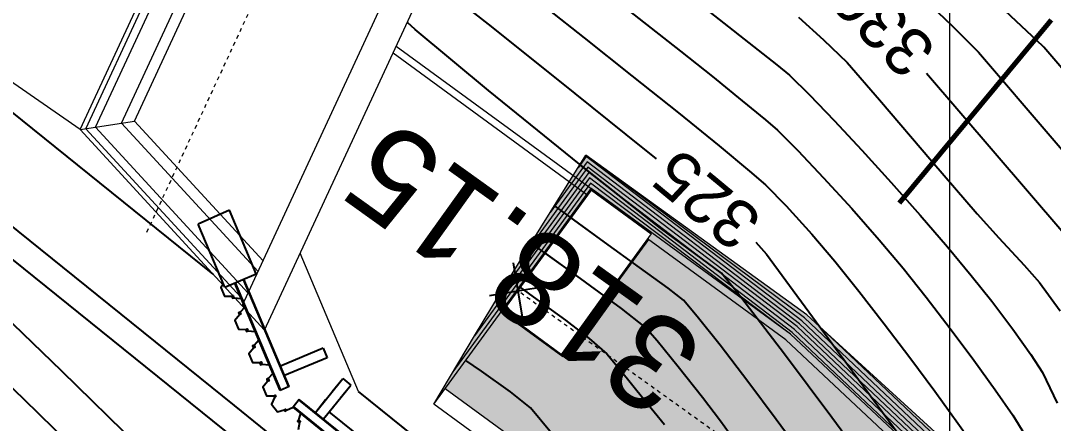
# Model space of a CAD drawing. Extents: x 62344 to 62624, y 108620 to 109406.
# Drawn here: x 62375.65 to 62402.72, y 108868.11 to 108878.67 of the extents above; entities that cross this region are included whole.
import ezdxf
from ezdxf.enums import TextEntityAlignment as Align

# ---------------------------------------------------------------- set-up
doc = ezdxf.new("R2018")
doc.units = 0
doc.header["$LTSCALE"] = 0.039369
doc.header["$MEASUREMENT"] = 0
doc.linetypes.add('NASCOSTA', pattern=[9.525, 6.35, -3.175])
doc.linetypes.add('TRATTOPUNTO2', pattern=[0.5, 0.25, -0.125, 0, -0.125])
for name, color, linetype in [('coordinate', 2, 'Continuous'), ('curve livello 1m', 2, 'Continuous'), ('curve livello 5m', 7, 'Continuous'), ('LIN010CO', 50, 'Continuous'), ('LIN010TR', 2, 'NASCOSTA'), ('LIN018CO', 6, 'Continuous'), ('LIN025CO', 7, 'Continuous'), ('LIN035CO', 1, 'Continuous'), ('TEXT018', 143, 'Continuous'), ('TEXT035', 1, 'Continuous'), ('TEXT050', 3, 'Continuous'), ('TRATTCOLO-30', 253, 'Continuous'), ('TRATTCOLO-7', 51, 'Continuous')]:
    doc.layers.add(name, color=color, linetype=linetype)
doc.layers.add('LIN070CO', color=4, linetype='Continuous', lineweight=70)
doc.styles.add('ARIAL', font='arial.ttf')

# ---------------------------------------------------------------- blocks, each defined once
blk = doc.blocks.new('*U37')
at = {"layer": 'LIN070CO'}
blk.add_line((3.3923, 0.0904), (1.8929, 0.0504), dxfattribs=at)
at = {"layer": 'TEXT018', "lineweight": 30}
blk.add_attdef('RIF2', text='', height=0.18, rotation=1.5258, dxfattribs=at).set_placement((3.2464, -0.0636), align=Align.TOP_RIGHT)
blk.add_attdef('RIF1', text='', height=0.18, rotation=1.5258, dxfattribs=at).set_placement((-3.6735, -0.2479), align=Align.TOP_LEFT)
at = {"layer": 'TEXT050', "lineweight": 30}
blk.add_attdef('SEZ2', text='', height=0.4, rotation=1.5258, dxfattribs=at).set_placement((3.2384, 0.2363), align=Align.BOTTOM_RIGHT)
blk.add_attdef('SEZ1', text='', height=0.4, rotation=1.5258, dxfattribs=at).set_placement((-3.6815, 0.052), align=Align.BOTTOM_LEFT)
blk = doc.blocks.new('*U76')
at = {"layer": 'LIN035CO'}
for p, q in [((0.1061, 0.1061), (-0.1061, -0.1061)), ((0.1061, -0.1061), (-0.1061, 0.1061))]:
    blk.add_line(p, q, dxfattribs=at)
at = {"layer": 'TEXT035', "lineweight": 30, "flags": 104}
blk.add_attdef('VALORE', text='', height=0.25, dxfattribs=at).set_placement((-0.9747, 0.1438), align=Align.BOTTOM_CENTER)
blk = doc.blocks.new('A$C2B494690')
at = {"layer": 'TRATTCOLO-30', "linetype": 'Continuous', "lineweight": 0}
h = blk.add_hatch(color=256, dxfattribs=at)
h.dxf.hatch_style = 1
h.paths.add_polyline_path([(-40.61, 39.336), (-41.899, 43.015), (-66.455, 66.058), (-67.606, 64.67)])
h.paths.add_polyline_path([(-41.899, 43.015), (-42.042, 43.423), (-44.191, 49.553), (-64.409, 68.527), (-66.455, 66.058)])
edge = h.paths.add_edge_path()
edge.add_line((-50.996, 46.34), (-47.539, 39.813))
edge.add_arc((-27.515, 52.449), 23.678, 212.2534, 237.1824)
edge.add_line((-40.347, 32.55), (-26.43, 22.856))
edge.add_line((-26.43, 22.856), (-11.65, 11.983))
edge.add_line((-11.65, 11.983), (-9.098, 9.891))
edge.add_line((-9.098, 9.891), (-3.832, 8.518))
edge.add_line((-3.832, 8.518), (-1.98, 7.761))
edge.add_line((-1.98, 7.761), (-0.924, 6.963))
edge.add_line((-0.924, 6.963), (0, 5.413))
edge.add_line((0, 5.413), (-0.243, 7.277))
edge.add_line((-0.243, 7.277), (-6.417, 13.284))
edge.add_line((-6.417, 13.284), (-10.248, 15.297))
edge.add_line((-10.248, 15.297), (-24.392, 25.702))
edge.add_line((-24.392, 25.702), (-38.4, 35.459))
edge.add_line((-38.4, 35.459), (-39.524, 37.214))
edge.add_line((-39.524, 37.214), (-40.326, 36.327))
edge.add_line((-40.326, 36.327), (-40.326, 36.327))
edge.add_line((-40.326, 36.327), (-50.996, 46.34))
h.paths.add_polyline_path([(-68.565, 63.513), (-51.718, 47.703), (-50.996, 46.34), (-40.326, 36.327), (-39.524, 37.214), (-40.282, 38.399), (-40.61, 39.336), (-67.606, 64.67)])
h.paths.add_polyline_path([(-72.475, 68.46), (-73.472, 67.093), (-68.565, 63.513), (-67.606, 64.67)])
h.paths.add_polyline_path([(-71.527, 69.759), (-69.639, 72.343), (-69.653, 72.353), (-71.527, 69.759)])
h.paths.add_polyline_path([(-68.024, 71.164), (-69.911, 68.58), (-66.455, 66.058), (-64.409, 68.527)])
h.paths.add_polyline_path([(-71.998, 69.112), (-71.526, 69.759), (-71.527, 69.759)])
h.paths.add_polyline_path([(-69.911, 68.58), (-70.385, 67.931), (-71.998, 69.112), (-72.475, 68.46), (-67.606, 64.67), (-66.455, 66.058)])
at = {"layer": 'TRATTCOLO-7', "linetype": 'Continuous', "lineweight": 0}
h = blk.add_hatch(color=256, dxfattribs=at)
h.dxf.hatch_style = 1
h.paths.add_polyline_path([(-69.27, 72.853), (-69.779, 73.221), (-71.451, 70.542), (-72.018, 69.616), (-72.703, 68.486), (-73.765, 66.691)])
h = blk.add_hatch(color=256, dxfattribs=at)
h.dxf.hatch_style = 1
h.paths.add_polyline_path([(-69.27, 72.853), (-69.641, 72.344), (-64.409, 68.527), (-44.191, 49.553), (-40.282, 38.399), (-38.4, 35.459), (-24.392, 25.702), (-10.248, 15.297), (-6.417, 13.284), (-0.183, 7.219), (-0.16, 7.355), (-2.384, 9.614), (-2.74, 10.104), (-3.098, 10.595), (-4.658, 12.113), (-6.162, 13.576), (-10.055, 15.658), (-21.171, 23.895), (-23.469, 25.473), (-38.058, 35.801), (-39.384, 37.959), (-40.688, 41.528), (-43.607, 49.928), (-45.464, 51.684), (-46.23, 52.715), (-46.852, 53.536), (-47.407, 54.257), (-47.836, 54.799), (-48.078, 55.087), (-49.408, 56.197), (-50.738, 57.306), (-53.101, 59.335), (-54.189, 60.225), (-55.281, 61.104), (-56.16, 61.801), (-58.708, 64.211), (-63.65, 68.733), (-63.989, 69.032)])
at = {"linetype": 'Continuous', "lineweight": 0, "elevation": 323.7, "flags": 128}
for points in [[(-69.727, 72.176), (-69.751, 72.193)], [(-0.189, 5.388), (-0.424, 7.187), (-6.53, 13.128), (-10.349, 15.134), (-24.503, 25.547), (-38.54, 35.324), (-40.454, 38.314), (-44.355, 49.446), (-64.531, 68.38), (-68.159, 71.03)]]:
    blk.add_lwpolyline(points, dxfattribs=at)
at = {"layer": 'curve livello 1m', "linetype": 'Continuous', "lineweight": 0, "elevation": 323.7, "flags": 128}
for points in [[(-9.19, 14.741), (-10.237, 15.32), (-24.301, 25.831), (-38.201, 35.65), (-39.99, 38.536), (-43.886, 49.747), (-64.113, 68.88), (-69.769, 73.186), (-69.984, 72.892)], [(-6.37, 13.338), (-10.183, 15.404), (-24.243, 25.912), (-38.126, 35.72), (-39.899, 38.579), (-43.8, 49.803), (-64.049, 68.957), (-69.779, 73.221)], [(-29.643, 29.36), (-38.349, 35.51), (-40.172, 38.45), (-44.059, 49.636), (-64.242, 68.726), (-69.726, 72.906), (-71.451, 70.542)], [(-19.422, 22.046), (-24.36, 25.751), (-38.275, 35.58), (-40.081, 38.493), (-43.973, 49.692), (-64.178, 68.803), (-69.747, 73.046), (-70.717, 71.717)], [(-53.388, 58.184), (-64.37, 68.572), (-69.683, 72.626), (-72.703, 68.486)], [(-39.524, 37.214), (-40.262, 38.406), (-44.146, 49.58), (-64.306, 68.649), (-69.704, 72.766), (-72.095, 69.489)], [(-63.65, 68.733), (-43.704, 49.866), (-39.798, 38.628), (-39.384, 37.959)]]:
    blk.add_lwpolyline(points, dxfattribs=at)
at = {"layer": 'curve livello 1m', "linetype": 'Continuous', "lineweight": 0, "flags": 128}
blk.add_lwpolyline([(-64.409, 68.527), (-69.661, 72.486), (-73.267, 67.543)], dxfattribs=at)
at = {"layer": 'LIN018CO', "linetype": 'Continuous', "lineweight": 0, "elevation": 323.7, "flags": 128}
blk.add_lwpolyline([(-68.139, 71.007), (-70.385, 67.931), (-71.998, 69.112), (-69.639, 72.343), (-68.048, 71.181)], dxfattribs=at)
blk.add_lwpolyline([(-68.066, 71.157), (-70.392, 67.973), (-71.957, 69.119), (-69.633, 72.301)], close=True, dxfattribs=at)
at = {"layer": 'LIN018CO', "linetype": 'TRATTOPUNTO2', "lineweight": 0, "ltscale": 5, "elevation": 323.7, "flags": 128}
blk.add_lwpolyline([(-4.743, 8.755), (-20.592, 20.739), (-30.817, 28.052), (-39.061, 33.926, -0.11239), (-44.961, 41.457), (-48.38, 49.008), (-66.4, 65.968), (-71.561, 69.662)], format="xyb", dxfattribs=at)
at = {"layer": 'LIN035CO', "linetype": 'Continuous', "lineweight": 0}
blk.add_line((-73.765, 66.691, -323.7), (-69.639, 72.346, -323.7), dxfattribs=at)
at = {"layer": 'LIN035CO', "linetype": 'Continuous', "lineweight": 0, "flags": 128}
for points, elevation in [([(-73.765, 66.691), (-72.703, 68.486), (-72.018, 69.616), (-71.451, 70.542), (-69.779, 73.221)], -323.7), ([(-58.708, 64.211), (-63.65, 68.733), (-63.989, 69.032), (-69.779, 73.221)], 323.7), ([(-44.191, 49.553), (-64.409, 68.527), (-69.639, 72.346)], 323.7), ([(-51.718, 47.703), (-68.565, 63.513), (-73.47, 67.095)], 323.7), ([(-52.06, 47.338), (-68.884, 63.127), (-73.765, 66.691)], 323.7)]:
    blk.add_lwpolyline(points, dxfattribs=dict(at, elevation=elevation))
ref = blk.add_blockref('*U76', (-71.561, 69.662, 323.7), dxfattribs=dict(xscale=5, yscale=5, zscale=5, rotation=144.3498019770521))
lines = blk.add_mtext('318.15', dxfattribs={"layer": 'TEXT035', "insert": (-68.02, 66.237, 323.7), "char_height": 2.5, "attachment_point": 1, "rotation": 144.3498})
ref.add_attrib('VALORE', '', (-68.02, 66.237, 323.7), dxfattribs={"flags": 22}).embed_mtext(lines)

msp = doc.modelspace()

# ---------------------------------------------------------------- linework, layer by layer
at = {"linetype": 'Continuous', "lineweight": 0}
for p, q in [((62385.41465, 108877.82854), (62390.49493, 108874.11669)), ((62385.49535, 108878.00253, -1280.12355), (62390.60659, 108874.26974, -647.4))]:
    msp.add_line(p, q, dxfattribs=at)
at = {"linetype": 'Continuous', "lineweight": 0, "flags": 128}
msp.add_lwpolyline([(62382.33491, 108868.81375), (62382.29722, 108868.79783), (62382.28927, 108868.81668), (62382.30811, 108868.82464), (62382.30015, 108868.84348), (62382.319, 108868.85144), (62382.33491, 108868.81375)], dxfattribs=at)
at = {"layer": 'coordinate', "linetype": 'Continuous', "lineweight": 0}
msp.add_line((62399.99999, 108911.77057), (62399.99999, 108767.81839), dxfattribs=at)
at = {"layer": 'curve livello 1m', "flags": 128}
for points in [[(62406.07529, 108873.78349), (62402.58383, 108877.86035), (62402.47815, 108877.98055), (62402.45323, 108878.00452), (62400.62179, 108879.72982)], [(62399.17387, 108879.40434), (62400.05552, 108878.55434), (62400.76036, 108877.84483), (62400.76036, 108877.84483), (62402.6982, 108875.59094), (62404.92565, 108872.99003)], [(62393.34738, 108879.18511), (62395.47143, 108877.51785), (62395.47143, 108877.51785), (62395.80742, 108877.24508), (62396.33293, 108876.72613), (62396.97968, 108876.05354), (62397.70601, 108875.27323), (62398.47022, 108874.43115), (62399.23064, 108873.57321), (62399.94557, 108872.74536), (62400.57333, 108871.99353), (62400.57333, 108871.99353), (62401.11069, 108871.31293), (62401.65906, 108870.58218), (62402.13097, 108869.92062), (62402.43897, 108869.44759), (62402.43897, 108869.44759), (62402.82227, 108868.63932)], [(62389.47242, 108878.97374), (62390.42458, 108878.22634), (62390.42458, 108878.22634), (62391.67663, 108877.23087), (62392.8925, 108876.25428), (62393.95803, 108875.38926), (62394.75904, 108874.72847), (62395.18138, 108874.36461), (62395.18138, 108874.36461), (62395.71686, 108873.81606), (62396.38836, 108873.07614), (62396.99444, 108872.36681), (62396.99444, 108872.36681), (62397.62716, 108871.57766), (62398.29295, 108870.72217), (62398.96538, 108869.83638), (62399.61804, 108868.95634), (62400.22451, 108868.11811), (62400.75838, 108867.35772)], [(62391.4099, 108879.07942), (62392.948, 108877.8721), (62392.948, 108877.8721), (62393.78517, 108877.20562), (62394.5682, 108876.57432), (62395.17774, 108876.07509), (62395.4944, 108875.80484), (62395.4944, 108875.80484), (62396.02724, 108875.27192), (62396.70155, 108874.55599), (62397.4384, 108873.74407), (62398.15882, 108872.92313), (62398.78388, 108872.18017), (62398.78388, 108872.18017), (62399.38638, 108871.42467), (62400.01935, 108870.6009), (62400.63855, 108869.76926), (62401.1997, 108868.99015), (62401.65854, 108868.32397), (62401.97082, 108867.83113), (62401.97082, 108867.83113), (62402.31189, 108867.08437), (62402.66836, 108866.19902), (62402.94574, 108865.64845)], [(62403.20779, 108861.53029), (62402.60969, 108861.99137), (62402.32528, 108862.19076), (62401.36718, 108862.36448), (62400.52506, 108862.54342), (62400.30806, 108862.95366), (62400.00641, 108863.5351), (62399.5074, 108864.42043), (62399.01491, 108865.26645), (62398.67668, 108865.81937), (62397.98816, 108866.80384), (62396.92081, 108868.26347), (62395.67306, 108869.93027), (62394.44336, 108871.53628), (62394.0241, 108872.05107), (62393.32802, 108872.56685), (62392.42184, 108873.22968), (62390.29685, 108874.90785), (62387.91545, 108876.83887), (62385.99206, 108878.44344), (62385.78628, 108878.62981)], [(62396.04477, 108878.76657), (62396.70173, 108878.17505), (62397.31558, 108877.57739), (62397.31558, 108877.57739), (62398.16823, 108876.5989), (62399.54008, 108874.98773), (62400.73106, 108873.60488), (62400.73106, 108873.60488), (62401.29787, 108872.97921), (62401.95936, 108872.2573), (62402.36278, 108871.80689), (62402.36278, 108871.80689), (62402.90713, 108871.06405)], [(62408.68107, 108856.97606), (62406.00187, 108859.27637), (62404.99211, 108860.10284), (62404.03134, 108860.87747), (62403.20779, 108861.53029), (62402.60969, 108861.99137), (62402.32528, 108862.19076), (62401.36718, 108862.36448), (62400.52506, 108862.54342), (62400.30806, 108862.95366), (62400.00641, 108863.5351), (62399.5074, 108864.42043), (62399.01491, 108865.26645), (62398.67668, 108865.81937), (62397.98816, 108866.80384), (62396.92081, 108868.26347), (62395.67306, 108869.93027), (62394.44336, 108871.53628), (62394.0241, 108872.05107), (62393.32802, 108872.56685), (62392.42184, 108873.22968), (62390.32311, 108874.88711)], [(62403.44177, 108859.86169), (62402.63657, 108860.07018), (62401.6205, 108860.19191), (62400.65955, 108860.31612), (62400.01971, 108860.53205), (62399.80232, 108860.93142), (62399.39422, 108861.72852), (62399.03378, 108862.41716), (62398.33217, 108863.66752), (62397.59803, 108864.9437), (62396.94984, 108866.04215), (62396.50609, 108866.75935), (62396.09609, 108867.34557), (62395.46052, 108868.21473), (62394.71753, 108869.20726), (62393.98528, 108870.16359), (62393.38767, 108870.91504), (62393.02295, 108871.34521), (62392.62717, 108871.65477), (62391.87606, 108872.20357), (62390.95506, 108872.86812), (62390.04962, 108873.52494), (62389.66465, 108873.81217)], [(62403.44177, 108859.86169), (62402.63657, 108860.07018), (62401.6205, 108860.19191), (62400.65955, 108860.31612), (62400.01971, 108860.53205), (62399.80232, 108860.93142), (62399.39422, 108861.72852), (62399.03378, 108862.41716), (62398.33217, 108863.66752), (62397.59803, 108864.9437), (62396.94984, 108866.04215), (62396.50609, 108866.75935), (62396.09609, 108867.34557), (62395.46052, 108868.21473), (62394.71753, 108869.20726), (62393.98528, 108870.16359), (62393.38767, 108870.91504), (62393.02295, 108871.34521), (62392.62717, 108871.65477), (62391.87606, 108872.20357), (62390.95506, 108872.86812), (62390.05851, 108873.51849)], [(62394.33549, 108867.69934), (62394.00024, 108868.166), (62393.5272, 108868.7909), (62392.89136, 108869.59619), (62392.33379, 108870.2808), (62392.02179, 108870.63934), (62391.40267, 108871.12359), (62390.22767, 108871.98211), (62389.05981, 108872.82478)], [(62394.33549, 108867.69934), (62394.00024, 108868.166), (62393.5272, 108868.7909), (62392.89136, 108869.59619), (62392.33379, 108870.2808), (62392.02179, 108870.63934), (62391.40267, 108871.12359), (62390.22767, 108871.98211), (62389.38252, 108872.59193)], [(62388.72369, 108871.68887), (62389.18257, 108871.36412), (62389.9313, 108870.81768), (62390.55598, 108870.33487), (62391.02063, 108869.93348), (62391.02063, 108869.93348), (62391.37171, 108869.51144), (62391.98925, 108868.7433), (62392.52829, 108868.08228)], [(62374.67208, 108871.45331), (62376.71538, 108869.48958), (62378.73833, 108867.51869)], [(62373.74257, 108870.65268), (62375.72957, 108868.74306), (62377.69676, 108866.82649)], [(62389.56353, 108867.85229), (62389.01831, 108868.52175), (62388.49379, 108868.93784), (62387.72948, 108869.4776), (62387.32022, 108869.76517)]]:
    msp.add_lwpolyline(points, dxfattribs=at)
at = {"layer": 'curve livello 5m', "flags": 128}
for points in [[(62412.92173, 108832.59144), (62401.62036, 108847.99818), (62393.1163, 108854.8683), (62386.54081, 108863.45904), (62357.29997, 108887.03375), (62357.29997, 108887.03375), (62357.37913, 108887.13194)], [(62386.29405, 108879.7246), (62386.75835, 108879.46018), (62387.18668, 108879.13796), (62387.90115, 108878.58059), (62387.90115, 108878.58059), (62389.73501, 108877.12254), (62391.51588, 108875.69215), (62392.30678, 108875.05007)], [(62399.39575, 108877.29498), (62402.95122, 108873.15964)], [(62394.92282, 108872.86437), (62395.20499, 108872.55345), (62399.03952, 108867.32067), (62400.84727, 108864.87938), (62400.97903, 108864.65305), (62401.03042, 108864.55479), (62401.20879, 108864.51984), (62401.45288, 108864.35546), (62401.94926, 108863.98137), (62402.65102, 108863.43479), (62403.51124, 108862.75291), (62404.48299, 108861.97291), (62405.51936, 108861.13199), (62406.57342, 108860.26735), (62406.57342, 108860.26735), (62409.56799, 108857.69628)]]:
    msp.add_lwpolyline(points, dxfattribs=at)
at = {"layer": 'LIN010CO', "linetype": 'Continuous', "lineweight": 0}
for p, q in [((62377.35578, 108875.84074), (62382.01526, 108885.88703)), ((62377.60996, 108875.8804), (62382.17203, 108885.71666)), ((62378.29077, 108875.98662), (62382.59192, 108885.26032)), ((62377.2066, 108875.81746), (62378.63257, 108876.03995)), ((62381.61199, 108871.53098), (62377.60996, 108875.8804)), ((62381.8729, 108872.09354), (62378.29077, 108875.98662)), ((62381.51457, 108871.32095), (62377.35578, 108875.84074))]:
    msp.add_line(p, q, dxfattribs=at)
at = {"layer": 'LIN010CO', "flags": 128}
for points in [[(62381.25027, 108868.58503), (62358.24208, 108887.13482), (62361.70458, 108891.60597)], [(62380.69716, 108872.02391), (62361.50089, 108887.50043), (62363.54945, 108890.17728)], [(62414.44535, 108837.42964), (62413.56631, 108836.78483), (62403.8088, 108850.08687), (62395.28055, 108856.97653), (62388.70415, 108865.56847), (62384.50907, 108868.95064)]]:
    msp.add_lwpolyline(points, dxfattribs=at)
at = {"layer": 'LIN010TR', "linetype": 'TRATTOPUNTO2', "lineweight": 0, "ltscale": 5}
msp.add_line((62378.95759, 108873.12813), (62387.78089, 108892.15201), dxfattribs=at)
at = {"layer": 'LIN018CO', "linetype": 'Continuous', "lineweight": 0}
msp.add_line((62384.50907, 108868.95064), (62382.97835, 108872.57564), dxfattribs=at)
at = {"layer": 'LIN018CO'}
for p, q in [((62382.46619, 108868.98142), (62381.27659, 108871.79859)), ((62382.67509, 108869.06963), (62381.48549, 108871.8868)), ((62382.6904, 108869.0761), (62381.5008, 108871.89327)), ((62382.45088, 108868.97495), (62381.26128, 108871.79213)), ((62383.57928, 108870.08731), (62382.46253, 108869.61574)), ((62383.57928, 108870.08731), (62383.68575, 108869.83518)), ((62383.68575, 108869.83518), (62382.56899, 108869.36361)), ((62383.37473, 108868.40082), (62384.09025, 108869.28831)), ((62383.5878, 108868.22904), (62384.30331, 108869.11653)), ((62383.81513, 108868.94706), (62384.09025, 108869.28831)), ((62384.02819, 108868.77528), (62384.30331, 108869.11653)), ((62384.09025, 108869.28831), (62384.30331, 108869.11653)), ((62382.6904, 108869.0761), (62382.45088, 108868.97495)), ((62388.70415, 108865.56847), (62384.50907, 108868.95064)), ((62387.02395, 108863.93014), (62381.25027, 108868.58503)), ((62382.95368, 108868.74029), (62382.79049, 108868.53788)), ((62387.375, 108864.86307), (62382.80092, 108868.55081)), ((62387.51733, 108865.03961), (62382.94325, 108868.72735)), ((62387.52776, 108865.05254), (62382.95368, 108868.74029)), ((62383.37473, 108868.40082), (62383.64335, 108868.734)), ((62383.5878, 108868.22904), (62383.85641, 108868.56222)), ((62387.36457, 108864.85013), (62382.79049, 108868.53788))]:
    msp.add_line(p, q, dxfattribs=at)
at = {"layer": 'LIN018CO', "flags": 128}
for points in [[(62380.9656, 108871.76419), (62380.89648, 108871.67919), (62380.99326, 108871.44998), (62381.17768, 108871.44909), (62381.19653, 108871.45705), (62381.21537, 108871.465), (62381.23129, 108871.42731), (62381.21244, 108871.41936), (62381.20448, 108871.4382), (62381.18564, 108871.43024), (62381.1936, 108871.4114), (62381.20155, 108871.39255), (62381.2204, 108871.40051), (62381.23925, 108871.40847), (62381.43048, 108871.39142), (62381.52727, 108871.16221), (62381.39931, 108871.02941), (62381.38046, 108871.02145), (62381.36162, 108871.01349), (62381.36958, 108870.99465), (62381.37753, 108870.9758), (62381.39638, 108870.98376), (62381.38842, 108871.00261), (62381.40727, 108871.01056), (62381.41523, 108870.99172), (62381.42318, 108870.97287), (62381.40434, 108870.96492), (62381.38549, 108870.95696), (62381.26435, 108870.808), (62381.36114, 108870.57879), (62381.54556, 108870.5779), (62381.5644, 108870.58586), (62381.58325, 108870.59382), (62381.59916, 108870.55613), (62381.58032, 108870.54817), (62381.57236, 108870.56701), (62381.55351, 108870.55906), (62381.56147, 108870.54021), (62381.56943, 108870.52136), (62381.58828, 108870.52932), (62381.60712, 108870.53728), (62381.79836, 108870.52023), (62381.89515, 108870.29102), (62381.76719, 108870.15822), (62381.74834, 108870.15026), (62381.72949, 108870.14231), (62381.73745, 108870.12346), (62381.74541, 108870.10462), (62381.76426, 108870.11257), (62381.7563, 108870.13142), (62381.77514, 108870.13938), (62381.7831, 108870.12053), (62381.79106, 108870.10169), (62381.77221, 108870.09373), (62381.75337, 108870.08577), (62381.63223, 108869.93682), (62381.72902, 108869.7076), (62381.91343, 108869.70671), (62381.93228, 108869.71467), (62381.95112, 108869.72263), (62381.96704, 108869.68494), (62381.94819, 108869.67698), (62381.94024, 108869.69582), (62381.92139, 108869.68787), (62381.92935, 108869.66902), (62381.93731, 108869.65018), (62381.95615, 108869.65813), (62381.975, 108869.66609), (62382.16623, 108869.64905), (62382.26302, 108869.41983), (62382.13506, 108869.28703), (62382.11622, 108869.27908), (62382.09737, 108869.27112), (62382.10533, 108869.25227), (62382.11329, 108869.23343), (62382.13213, 108869.24138), (62382.12417, 108869.26023), (62382.14302, 108869.26819), (62382.15098, 108869.24934), (62382.15893, 108869.2305), (62382.14009, 108869.22254), (62382.12124, 108869.21458), (62382.0001, 108869.06563), (62382.09689, 108868.83642), (62382.28131, 108868.83552), (62382.30015, 108868.84348), (62382.319, 108868.85144), (62382.33491, 108868.81375), (62382.31607, 108868.80579), (62382.30811, 108868.82464), (62382.28927, 108868.81668)], [(62382.33491, 108868.81375), (62382.33491, 108868.81375), (62382.31878, 108868.80118), (62382.30264, 108868.78861), (62382.22426, 108868.61334), (62382.37717, 108868.41706), (62382.55551, 108868.46401), (62382.57165, 108868.47658), (62382.58778, 108868.48915), (62382.61293, 108868.45688), (62382.59679, 108868.44431), (62382.58422, 108868.46044), (62382.56808, 108868.44787)], [(62382.55641, 108868.45626), (62382.57233, 108868.44342), (62382.58826, 108868.43058), (62382.6011, 108868.44651), (62382.61394, 108868.46243), (62382.79049, 108868.53788), (62382.98419, 108868.38171), (62382.93426, 108868.20418), (62382.92142, 108868.18825), (62382.90859, 108868.17233), (62382.92451, 108868.15949), (62382.94044, 108868.14665), (62382.95328, 108868.16257), (62382.93735, 108868.17541), (62382.95019, 108868.19134), (62382.96612, 108868.1785), (62382.98204, 108868.16566), (62382.9692, 108868.14973), (62382.95636, 108868.13381), (62382.92009, 108867.94527)], [(62387.36007, 108865.49603), (62383.73843, 108868.41588)]]:
    msp.add_lwpolyline(points, dxfattribs=at)
at = {"layer": 'LIN025CO', "linetype": 'Continuous', "lineweight": 0}
for p, q in [((62377.2066, 108875.81746), (62381.92325, 108885.98703)), ((62378.63257, 108876.03995), (62382.80273, 108885.03121)), ((62377.2066, 108875.81746), (62368.19731, 108882.08168)), ((62381.4574, 108871.19768), (62386.17405, 108881.36725)), ((62382.04371, 108870.56047), (62386.98808, 108881.22099)), ((62382.0039, 108872.37598), (62378.63257, 108876.03995)), ((62381.4574, 108871.19768), (62377.2066, 108875.81746)), ((62382.04371, 108870.56047), (62381.4574, 108871.19768))]:
    msp.add_line(p, q, dxfattribs=at)
at = {"layer": 'LIN025CO'}
for p, q in [((62381.11833, 108873.70553), (62380.29983, 108873.34086)), ((62381.82566, 108872.03045), (62381.11833, 108873.70553)), ((62381.00034, 108871.68194), (62380.29983, 108873.34086)), ((62381.00034, 108871.68194), (62381.82566, 108872.03045))]:
    msp.add_line(p, q, dxfattribs=at)

# ---------------------------------------------------------------- block references
ref = msp.add_blockref('*U37', (62392.64004, 108866.59307, 323.7), dxfattribs=dict(xscale=5, yscale=5, zscale=5, rotation=48.82722717544915))
lines = msp.add_mtext('B', dxfattribs={"layer": 'TEXT050', "insert": (62402.41034, 108879.55909, 323.7), "char_height": 2.5, "attachment_point": 1, "rotation": 50.353044, "bg_fill": 3, "box_fill_scale": 1.2, "bg_fill_color": 256, "bg_fill_transparency": 0})
ref.add_attrib('SEZ2', '', (62402.41034, 108879.55909, 323.7), dxfattribs={"flags": 8}).embed_mtext(lines)
at = {"linetype": 'Continuous', "lineweight": 0}
msp.add_blockref('A$C2B494690', (62460.2457, 108801.9233, -323.7), dxfattribs=at)

# ---------------------------------------------------------------- texts
at = {"layer": 'coordinate', "color": 1, "style": 'ARIAL'}
for s, rotation, p in [('330', 134.3094, (62397.67341, 108880.02909)), ('325', 140.322209, (62392.90676, 108875.38277))]:
    msp.add_text(s, height=1.25, rotation=rotation, dxfattribs=at).set_placement(p, align=Align.RIGHT)

doc.saveas('drawing.dxf')
